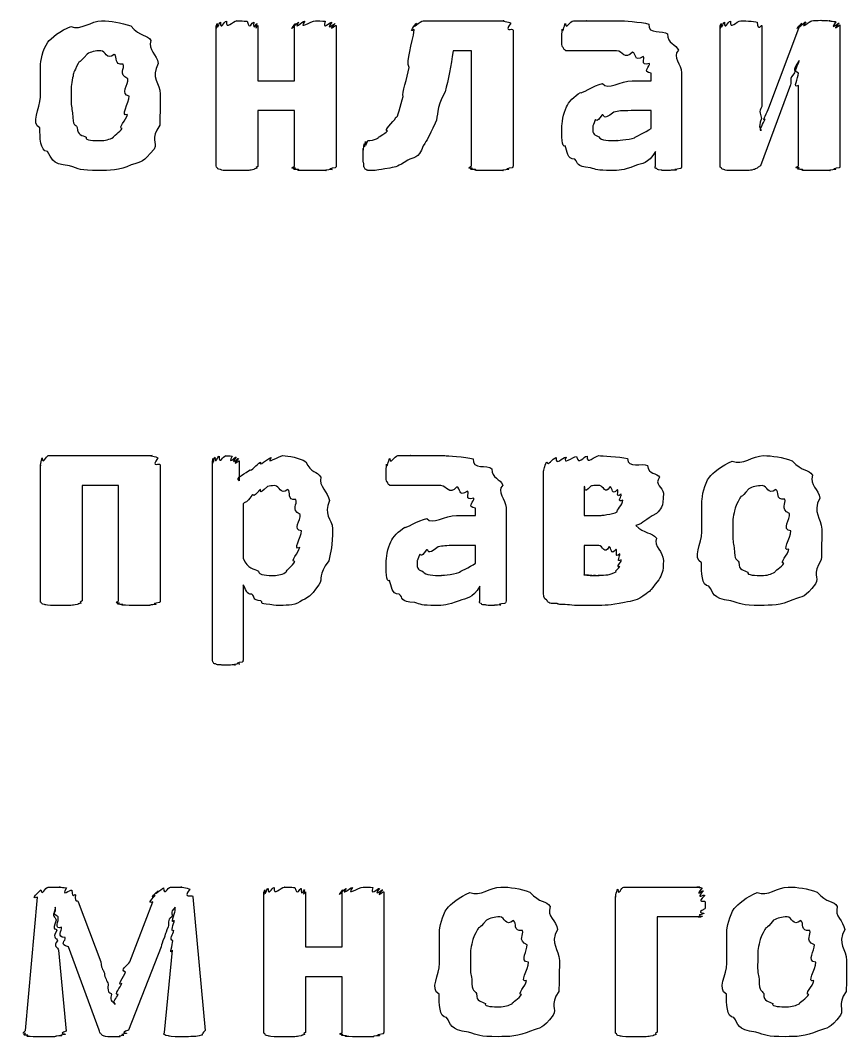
# Model space of a CAD drawing. Header units: millimetres. Extents: x 25 to 190, y 204 to 253.
# Drawn here: x 25.53 to 35.26, y 204.34 to 216.31 of the extents above; entities that cross this region are included whole.
import ezdxf

# ---------------------------------------------------------------- set-up
doc = ezdxf.new("R2010")
doc.units = ezdxf.units.MM
doc.layers.get('0').update_dxf_attribs({"linetype": 'CONTINUOUS'})

msp = doc.modelspace()

# ---------------------------------------------------------------- linework, layer by layer
at = {"color": 0}
for p, q in [((27.8322, 214.594), (27.8322, 216.247)), ((28.3228, 216.247), (28.3228, 215.597)), ((28.7528, 215.597), (28.7528, 216.247)), ((29.2433, 216.247), (29.2433, 214.594)), ((30.2686, 216.303), (31.2222, 216.303)), ((33.7661, 214.594), (33.7661, 216.247)), ((34.2567, 216.247), (34.2567, 215.294)), ((34.3393, 215.277), (34.7031, 216.247)), ((35.1772, 216.253), (35.1772, 214.594)), ((31.3269, 216.192), (31.3269, 214.594)), ((30.8364, 215.95), (30.6214, 215.95)), ((30.8364, 214.594), (30.8364, 215.95)), ((32.9544, 215.597), (32.9544, 215.685)), ((33.3127, 215.69), (33.3127, 214.594)), ((28.3228, 215.597), (28.7528, 215.597)), ((32.7284, 215.597), (32.9544, 215.597)), ((34.5929, 215.547), (34.2401, 214.594)), ((34.6866, 214.594), (34.6866, 215.542)), ((26.8084, 215.415), (26.8084, 215.415)), ((27.1721, 215.437), (27.1721, 215.437)), ((28.7528, 215.244), (28.3228, 215.244)), ((28.3228, 215.244), (28.3228, 214.588)), ((28.7528, 214.588), (28.7528, 215.244)), ((32.9544, 215.244), (32.7174, 215.244)), ((32.9544, 215.035), (32.9544, 215.244)), ((33.004, 214.594), (33.004, 214.764)), ((25.761, 209.471), (25.761, 211.07)), ((25.8548, 211.18), (27.0784, 211.18)), ((27.1721, 211.07), (27.1721, 209.471)), ((27.7895, 208.771), (27.7895, 211.12)), ((28.1037, 211.12), (28.1037, 210.882)), ((31.6866, 209.598), (31.6866, 210.998)), ((26.6816, 210.827), (26.2516, 210.827)), ((26.2516, 210.827), (26.2516, 209.471)), ((26.6816, 209.471), (26.6816, 210.827)), ((32.1662, 210.816), (32.1662, 210.475)), ((28.1478, 210.613), (28.1478, 209.973)), ((32.6182, 210.657), (32.6182, 210.657)), ((30.66, 210.475), (30.886, 210.475)), ((30.886, 210.475), (30.886, 210.563)), ((31.2443, 210.568), (31.2443, 209.471)), ((32.1662, 210.475), (32.3646, 210.475)), ((28.8368, 210.293), (28.8368, 210.293)), ((29.2006, 210.32), (29.2006, 210.32)), ((34.5984, 210.293), (34.5984, 210.293)), ((34.9622, 210.315), (34.9622, 210.315)), ((30.886, 210.122), (30.6489, 210.122)), ((30.886, 209.912), (30.886, 210.122)), ((32.3371, 210.122), (32.1662, 210.122)), ((32.1662, 210.122), (32.1662, 209.78)), ((32.6016, 209.951), (32.6016, 209.951)), ((33.0977, 209.945), (33.0977, 209.945)), ((28.1478, 209.659), (28.1478, 208.771)), ((30.9356, 209.471), (30.9356, 209.642)), ((25.8548, 206.099), (25.9926, 206.099)), ((27.2934, 206.099), (27.4257, 206.099)), ((28.3931, 204.391), (28.3931, 206.044)), ((28.8837, 206.044), (28.8837, 205.394)), ((29.3136, 205.394), (29.3136, 206.044)), ((29.8042, 206.044), (29.8042, 204.391)), ((32.6319, 206.099), (33.5249, 206.099)), ((25.5846, 204.407), (25.728, 205.978)), ((26.2075, 205.923), (26.4721, 205.218)), ((26.8139, 205.218), (27.0839, 205.923)), ((27.558, 205.984), (27.7013, 204.407)), ((32.5327, 204.391), (32.5327, 205.989)), ((33.5911, 205.923), (33.5911, 205.923)), ((25.9374, 205.862), (25.9374, 205.818)), ((27.3485, 205.818), (27.3485, 205.862)), ((33.5414, 205.747), (33.0233, 205.747)), ((33.0233, 205.747), (33.0233, 204.391)), ((25.976, 205.355), (26.0642, 204.402)), ((26.4556, 204.413), (26.0918, 205.394)), ((27.1832, 205.394), (26.7973, 204.413)), ((27.2218, 204.385), (27.3155, 205.355)), ((28.8837, 205.394), (29.3136, 205.394)), ((31.5088, 205.212), (31.5088, 205.212)), ((31.8727, 205.234), (31.8727, 205.234)), ((34.8919, 205.212), (34.8919, 205.212)), ((35.2557, 205.234), (35.2557, 205.234)), ((29.3136, 205.041), (28.8837, 205.041)), ((28.8837, 205.041), (28.8837, 204.385)), ((29.3136, 204.385), (29.3136, 205.041))]:
    msp.add_line(p, q, dxfattribs=at)
for points in [[(25.8492, 216.049), (25.8823, 216.096), (26.0008, 216.192), (26.1193, 216.236)], [(26.1193, 216.236), (26.2378, 216.184), (26.3619, 216.303), (26.4831, 216.303)], [(26.4831, 216.303), (26.5906, 216.303), (26.7105, 216.282), (26.8249, 216.242)], [(26.8249, 216.242), (26.9407, 216.107), (27.0206, 216.148), (27.0619, 216.071)], [(27.8322, 216.247), (27.8322, 216.155), (27.835, 216.261), (27.8433, 216.269)], [(27.8433, 216.269), (27.846, 216.17), (27.8626, 216.282), (27.8819, 216.286)], [(27.8819, 216.286), (27.8832, 216.181), (27.9232, 216.297), (27.9535, 216.297)], [(27.9535, 216.297), (27.9452, 216.184), (28.0265, 216.303), (28.0748, 216.303)], [(28.0748, 216.303), (28.0445, 216.303), (28.1657, 216.3), (28.196, 216.297)], [(28.196, 216.297), (28.225, 216.181), (28.2539, 216.293), (28.2732, 216.286)], [(28.2732, 216.286), (28.2622, 216.17), (28.3035, 216.276), (28.3118, 216.269)], [(28.3118, 216.269), (28.2759, 216.159), (28.3228, 216.258), (28.3228, 216.247)], [(28.7528, 216.247), (28.6811, 216.159), (28.7555, 216.265), (28.7638, 216.269)], [(28.7638, 216.269), (28.6949, 216.17), (28.7831, 216.282), (28.8024, 216.286)], [(28.8024, 216.286), (28.7321, 216.181), (28.8437, 216.297), (28.8741, 216.297)], [(28.8741, 216.297), (28.7941, 216.184), (28.9485, 216.303), (29.0008, 216.303)], [(29.0008, 216.303), (29.0118, 216.303), (29.0862, 216.3), (29.1166, 216.297)], [(29.1166, 216.297), (29.0739, 216.181), (29.1744, 216.293), (29.1937, 216.286)], [(29.1937, 216.286), (29.111, 216.17), (29.224, 216.276), (29.2323, 216.269)], [(29.2323, 216.269), (29.1248, 216.155), (29.2433, 216.254), (29.2433, 216.247)], [(30.1639, 216.198), (30.0839, 216.151), (30.1763, 216.26), (30.1914, 216.275)], [(30.1914, 216.275), (30.117, 216.184), (30.2355, 216.303), (30.2686, 216.303)], [(31.2222, 216.303), (31.1726, 216.303), (31.2801, 216.293), (31.2994, 216.275)], [(31.2994, 216.275), (31.2084, 216.148), (31.3269, 216.228), (31.3269, 216.192)], [(31.9071, 216.203), (31.9126, 216.14), (31.9264, 216.247), (31.9457, 216.269)], [(31.9457, 216.269), (31.9484, 216.184), (31.9953, 216.303), (32.0394, 216.303)], [(32.0394, 216.303), (32.0366, 216.303), (32.1345, 216.303), (32.1937, 216.303)], [(32.1937, 216.303), (32.1551, 216.303), (32.315, 216.303), (32.3812, 216.303)], [(32.3812, 216.303), (32.4087, 216.303), (32.5203, 216.303), (32.5906, 216.303)], [(32.5906, 216.303), (32.6099, 216.303), (32.8345, 216.289), (32.9268, 216.264)], [(32.9268, 216.264), (32.9117, 216.133), (33.0922, 216.199), (33.1473, 216.148)], [(33.7661, 216.247), (33.7661, 216.155), (33.7688, 216.261), (33.7771, 216.269)], [(33.7771, 216.269), (33.7798, 216.17), (33.7964, 216.282), (33.8157, 216.286)], [(33.8157, 216.286), (33.8171, 216.181), (33.857, 216.297), (33.8873, 216.297)], [(33.8873, 216.297), (33.8791, 216.184), (33.9604, 216.303), (34.0086, 216.303)], [(34.0086, 216.303), (34.0224, 216.303), (34.1685, 216.297), (34.2015, 216.286)], [(34.2015, 216.286), (34.2098, 216.166), (34.2567, 216.265), (34.2567, 216.247)], [(34.7031, 216.247), (34.6287, 216.159), (34.7141, 216.267), (34.7252, 216.275)], [(34.7252, 216.275), (34.6549, 216.173), (34.7555, 216.287), (34.7748, 216.291)], [(34.7748, 216.291), (34.6949, 216.184), (34.8203, 216.303), (34.8464, 216.303)], [(34.8464, 216.303), (34.8644, 216.305), (34.9071, 216.308), (34.9512, 216.308)], [(34.9512, 216.308), (34.9526, 216.305), (35.0311, 216.305), (35.0614, 216.303)], [(35.0614, 216.303), (35.0118, 216.303), (35.1124, 216.298), (35.1276, 216.291)], [(35.1276, 216.291), (35.0449, 216.173), (35.1579, 216.282), (35.1662, 216.275)], [(35.1662, 216.275), (35.0587, 216.159), (35.1772, 216.26), (35.1772, 216.253)], [(30.1032, 215.751), (30.0619, 215.831), (30.1446, 216.032), (30.1639, 216.198)], [(31.9016, 216.104), (31.9016, 216.096), (31.903, 216.181), (31.9071, 216.203)], [(31.9016, 216.038), (31.9016, 216.029), (31.9016, 216.082), (31.9016, 216.104)], [(33.1473, 216.148), (33.1432, 216.029), (33.2479, 216.032), (33.2741, 215.955)], [(25.761, 215.768), (25.761, 215.82), (25.79, 215.972), (25.8492, 216.049)], [(27.0619, 216.071), (27.0247, 215.956), (27.135, 215.907), (27.1501, 215.801)], [(31.9181, 215.988), (31.9043, 215.99), (31.9043, 216.019), (31.9016, 216.038)], [(31.9402, 215.961), (31.9195, 215.963), (31.925, 215.977), (31.9181, 215.988)], [(26.3122, 215.911), (26.2048, 215.78), (26.2365, 215.848), (26.2075, 215.801)], [(26.4721, 215.95), (26.4074, 215.95), (26.3563, 215.936), (26.3122, 215.911)], [(26.632, 215.906), (26.5327, 215.831), (26.5341, 215.95), (26.4721, 215.95)], [(26.7367, 215.79), (26.6209, 215.776), (26.6761, 215.879), (26.632, 215.906)], [(30.6214, 215.95), (30.5952, 215.769), (30.5635, 215.608), (30.5277, 215.465)], [(31.9677, 215.95), (31.9346, 215.95), (31.9471, 215.952), (31.9402, 215.961)], [(32.0394, 215.95), (31.9595, 215.95), (31.9815, 215.95), (31.9677, 215.95)], [(32.1607, 215.95), (32.0256, 215.95), (32.0725, 215.95), (32.0394, 215.95)], [(32.326, 215.95), (32.2392, 215.95), (32.2075, 215.95), (32.1607, 215.95)], [(32.5465, 215.95), (32.3674, 215.95), (32.3922, 215.95), (32.326, 215.95)], [(32.7339, 215.933), (32.6402, 215.831), (32.6195, 215.95), (32.5465, 215.95)], [(32.8607, 215.883), (32.7422, 215.809), (32.7849, 215.922), (32.7339, 215.933)], [(32.9324, 215.801), (32.8083, 215.765), (32.8938, 215.862), (32.8607, 215.883)], [(33.2741, 215.955), (33.1942, 215.875), (33.3127, 215.79), (33.3127, 215.69)], [(25.761, 215.404), (25.761, 215.482), (25.761, 215.658), (25.761, 215.768)], [(26.2075, 215.801), (26.1469, 215.685), (26.1552, 215.696), (26.1414, 215.63)], [(26.7918, 215.619), (26.6719, 215.677), (26.7615, 215.742), (26.7367, 215.79)], [(27.1501, 215.801), (27.0536, 215.626), (27.1721, 215.572), (27.1721, 215.437)], [(30.0316, 215.409), (30.0178, 215.453), (30.0812, 215.622), (30.1032, 215.751)], [(32.9544, 215.685), (32.8386, 215.699), (32.9461, 215.768), (32.9324, 215.801)], [(34.6976, 215.834), (34.6039, 215.707), (34.6604, 215.737), (34.6425, 215.69)], [(34.6866, 215.685), (34.6177, 215.707), (34.6935, 215.786), (34.6976, 215.834)], [(26.1414, 215.63), (26.1207, 215.555), (26.1249, 215.499), (26.1249, 215.426)], [(26.8084, 215.415), (26.694, 215.432), (26.8029, 215.555), (26.7918, 215.619)], [(34.6425, 215.69), (34.5708, 215.611), (34.6108, 215.594), (34.5929, 215.547)], [(34.6866, 215.542), (34.6149, 215.489), (34.6866, 215.637), (34.6866, 215.685)], [(32.1221, 215.459), (32.1179, 215.434), (32.2778, 215.542), (32.3812, 215.564)], [(32.3812, 215.564), (32.4418, 215.478), (32.5989, 215.597), (32.7284, 215.597)], [(25.7555, 215.04), (25.6425, 215.097), (25.761, 215.267), (25.761, 215.404)], [(26.1249, 215.426), (26.1207, 215.291), (26.1304, 215.283), (26.1414, 215.217)], [(26.7863, 215.2), (26.694, 215.163), (26.8084, 215.338), (26.8084, 215.415)], [(27.1721, 215.437), (27.1721, 215.24), (27.1694, 215.184), (27.1666, 215.073)], [(29.9489, 215.167), (29.9668, 215.141), (30.0054, 215.313), (30.0316, 215.409)], [(30.5277, 215.465), (30.4078, 215.251), (30.456, 215.202), (30.4119, 215.095)], [(31.9567, 215.288), (31.9787, 215.343), (32.0518, 215.415), (32.1221, 215.459)], [(31.9016, 215.046), (31.9016, 215.085), (31.9195, 215.218), (31.9567, 215.288)], [(34.2567, 215.294), (34.2098, 215.229), (34.2539, 215.197), (34.2511, 215.15)], [(34.2952, 215.145), (34.2511, 215.103), (34.3242, 215.233), (34.3393, 215.277)], [(26.1414, 215.217), (26.1428, 215.046), (26.1703, 215.097), (26.1965, 215.046)], [(26.7257, 215.035), (26.6678, 215.035), (26.7753, 215.137), (26.7863, 215.2)], [(29.8497, 215.007), (29.7904, 215.009), (29.9186, 215.101), (29.9489, 215.167)], [(32.3756, 215.194), (32.2985, 215.079), (32.3108, 215.158), (32.293, 215.134)], [(32.5134, 215.228), (32.3715, 215.108), (32.4115, 215.208), (32.3756, 215.194)], [(32.7174, 215.244), (32.603, 215.244), (32.5713, 215.239), (32.5134, 215.228)], [(34.2511, 215.15), (34.207, 215.015), (34.2484, 215.054), (34.2456, 215.007)], [(34.2456, 215.007), (34.2208, 215.015), (34.2801, 215.101), (34.2952, 215.145)], [(25.8437, 214.764), (25.7569, 214.766), (25.7555, 214.933), (25.7555, 215.04)], [(26.1965, 215.046), (26.1938, 214.946), (26.2571, 214.959), (26.3012, 214.93)], [(26.6209, 214.93), (26.6127, 214.942), (26.6995, 214.991), (26.7257, 215.035)], [(27.1666, 215.073), (27.0509, 214.905), (27.1446, 214.872), (27.1005, 214.792)], [(30.4119, 215.095), (30.3237, 214.924), (30.3237, 214.904), (30.2686, 214.831)], [(31.9402, 214.831), (31.9016, 214.795), (31.9016, 214.964), (31.9016, 215.046)], [(32.293, 215.134), (32.2612, 215.03), (32.2654, 215.085), (32.2654, 215.057)], [(32.2654, 215.057), (32.2612, 214.949), (32.2888, 214.964), (32.3371, 214.936)], [(32.756, 214.924), (32.7684, 214.938), (32.8841, 214.986), (32.9544, 215.035)], [(26.3012, 214.93), (26.2819, 214.891), (26.4004, 214.891), (26.4666, 214.891)], [(26.4666, 214.891), (26.5245, 214.891), (26.5768, 214.904), (26.6209, 214.93)], [(29.6182, 214.891), (29.643, 214.891), (29.7022, 214.9), (29.7394, 214.919)], [(29.7394, 214.919), (29.7202, 214.927), (29.8166, 214.966), (29.8497, 215.007)], [(32.3371, 214.936), (32.3605, 214.891), (32.4597, 214.891), (32.552, 214.891)], [(32.552, 214.891), (32.5258, 214.891), (32.6926, 214.902), (32.756, 214.924)], [(27.1005, 214.792), (26.9627, 214.627), (26.9655, 214.649), (26.8304, 214.605)], [(29.5631, 214.798), (29.5658, 214.737), (29.5699, 214.842), (29.5741, 214.853)], [(29.5631, 214.709), (29.5631, 214.689), (29.5631, 214.776), (29.5631, 214.798)], [(29.5741, 214.853), (29.5768, 214.762), (29.5865, 214.876), (29.5906, 214.88)], [(29.5906, 214.88), (29.5879, 214.773), (29.6072, 214.891), (29.6182, 214.891)], [(30.2686, 214.831), (30.2135, 214.662), (30.1529, 214.704), (30.0867, 214.66)], [(32.0559, 214.671), (31.9567, 214.671), (31.9691, 214.767), (31.9402, 214.831)], [(26.1028, 214.594), (25.8741, 214.616), (25.9016, 214.69), (25.8437, 214.764)], [(29.5686, 214.621), (29.5631, 214.616), (29.5631, 214.672), (29.5631, 214.709)], [(30.0867, 214.66), (29.9668, 214.579), (29.9544, 214.588), (29.8772, 214.566)], [(32.2378, 214.571), (32.0559, 214.583), (32.1069, 214.627), (32.0559, 214.671)], [(33.004, 214.764), (32.9158, 214.612), (32.8497, 214.629), (32.7615, 214.594)], [(26.4501, 214.539), (26.2241, 214.539), (26.2199, 214.556), (26.1028, 214.594)], [(26.8304, 214.605), (26.694, 214.539), (26.5713, 214.539), (26.4501, 214.539)], [(27.8433, 214.571), (27.8322, 214.568), (27.8322, 214.585), (27.8322, 214.594)], [(27.8819, 214.55), (27.846, 214.552), (27.8501, 214.563), (27.8433, 214.571)], [(27.9535, 214.539), (27.8832, 214.541), (27.8997, 214.545), (27.8819, 214.55)], [(28.0748, 214.539), (27.9452, 214.539), (27.9866, 214.539), (27.9535, 214.539)], [(28.196, 214.539), (28.163, 214.539), (28.1258, 214.539), (28.0748, 214.539)], [(28.2732, 214.55), (28.225, 214.541), (28.2291, 214.541), (28.196, 214.539)], [(28.3118, 214.566), (28.2622, 214.552), (28.2911, 214.556), (28.2732, 214.55)], [(28.3228, 214.588), (28.2759, 214.563), (28.3187, 214.573), (28.3118, 214.566)], [(28.7638, 214.566), (28.6811, 214.563), (28.7528, 214.58), (28.7528, 214.588)], [(28.8024, 214.55), (28.6949, 214.552), (28.7707, 214.562), (28.7638, 214.566)], [(28.8741, 214.539), (28.7321, 214.541), (28.8203, 214.545), (28.8024, 214.55)], [(29.0008, 214.539), (28.9126, 214.539), (28.9071, 214.539), (28.8741, 214.539)], [(29.1166, 214.539), (29.0118, 214.539), (29.0477, 214.539), (29.0008, 214.539)], [(29.1937, 214.55), (29.0739, 214.541), (29.1496, 214.541), (29.1166, 214.539)], [(29.2323, 214.571), (29.111, 214.552), (29.2117, 214.556), (29.1937, 214.55)], [(29.2433, 214.594), (29.2433, 214.568), (29.2392, 214.579), (29.2323, 214.571)], [(29.5796, 214.571), (29.5699, 214.571), (29.5713, 214.599), (29.5686, 214.621)], [(29.6072, 214.544), (29.581, 214.55), (29.5865, 214.561), (29.5796, 214.571)], [(29.6402, 214.539), (29.603, 214.539), (29.6182, 214.54), (29.6072, 214.544)], [(29.8772, 214.566), (29.6981, 214.539), (29.7243, 214.539), (29.6402, 214.539)], [(30.8474, 214.566), (30.7647, 214.563), (30.8364, 214.583), (30.8364, 214.594)], [(30.886, 214.55), (30.7785, 214.552), (30.8543, 214.562), (30.8474, 214.566)], [(30.9631, 214.539), (30.8157, 214.541), (30.9039, 214.545), (30.886, 214.55)], [(31.0844, 214.539), (30.999, 214.539), (30.9962, 214.539), (30.9631, 214.539)], [(31.2002, 214.539), (31.0954, 214.539), (31.1313, 214.539), (31.0844, 214.539)], [(31.2773, 214.55), (31.1574, 214.541), (31.2333, 214.541), (31.2002, 214.539)], [(31.3159, 214.571), (31.1947, 214.552), (31.2952, 214.556), (31.2773, 214.55)], [(31.3269, 214.594), (31.3269, 214.568), (31.3228, 214.579), (31.3159, 214.571)], [(32.4804, 214.539), (32.3164, 214.539), (32.3108, 214.55), (32.2378, 214.571)], [(32.7615, 214.594), (32.6209, 214.539), (32.5796, 214.539), (32.4804, 214.539)], [(33.0206, 214.561), (32.9889, 214.561), (33.004, 214.579), (33.004, 214.594)], [(33.0702, 214.544), (33.0109, 214.545), (33.0316, 214.552), (33.0206, 214.561)], [(33.1584, 214.539), (33.055, 214.539), (33.0922, 214.54), (33.0702, 214.544)], [(33.2466, 214.544), (33.1322, 214.539), (33.1983, 214.539), (33.1584, 214.539)], [(33.2962, 214.561), (33.1722, 214.545), (33.2686, 214.547), (33.2466, 214.544)], [(33.3127, 214.594), (33.3127, 214.561), (33.3072, 214.568), (33.2962, 214.561)], [(33.7771, 214.571), (33.7661, 214.568), (33.7661, 214.585), (33.7661, 214.594)], [(33.8102, 214.55), (33.7798, 214.552), (33.784, 214.563), (33.7771, 214.571)], [(33.8818, 214.539), (33.8129, 214.541), (33.8281, 214.545), (33.8102, 214.55)], [(33.9921, 214.539), (33.8722, 214.539), (33.9108, 214.539), (33.8818, 214.539)], [(34.0913, 214.539), (33.9562, 214.539), (34.0321, 214.539), (33.9921, 214.539)], [(34.1574, 214.55), (34.1257, 214.541), (34.1161, 214.541), (34.0913, 214.539)], [(34.2015, 214.566), (34.1629, 214.55), (34.1753, 214.552), (34.1574, 214.55)], [(34.2401, 214.594), (34.185, 214.563), (34.2126, 214.573), (34.2015, 214.566)], [(34.6976, 214.571), (34.6149, 214.568), (34.6866, 214.585), (34.6866, 214.594)], [(34.7362, 214.55), (34.6287, 214.552), (34.7045, 214.563), (34.6976, 214.571)], [(34.8134, 214.539), (34.67, 214.541), (34.7582, 214.545), (34.7362, 214.55)], [(34.9346, 214.539), (34.8492, 214.539), (34.8464, 214.539), (34.8134, 214.539)], [(35.0504, 214.539), (34.9457, 214.539), (34.9815, 214.539), (34.9346, 214.539)], [(35.1276, 214.55), (35.0077, 214.541), (35.0835, 214.541), (35.0504, 214.539)], [(35.1662, 214.571), (35.0449, 214.552), (35.1455, 214.556), (35.1276, 214.55)], [(35.1772, 214.594), (35.1772, 214.568), (35.173, 214.579), (35.1662, 214.571)], [(25.761, 211.07), (25.761, 211.026), (25.7679, 211.133), (25.7831, 211.153)], [(25.7831, 211.153), (25.7941, 211.062), (25.8244, 211.18), (25.8548, 211.18)], [(27.0784, 211.18), (27.0206, 211.18), (27.1294, 211.171), (27.1446, 211.153)], [(27.1446, 211.153), (27.0536, 211.026), (27.1721, 211.106), (27.1721, 211.07)], [(27.7895, 211.12), (27.7895, 211.037), (27.7909, 211.143), (27.795, 211.147)], [(27.795, 211.147), (27.7964, 211.048), (27.806, 211.16), (27.8171, 211.164)], [(27.8171, 211.164), (27.8226, 211.059), (27.8474, 211.175), (27.8667, 211.175)], [(27.8667, 211.175), (27.8626, 211.062), (27.9135, 211.18), (27.9438, 211.18)], [(27.9438, 211.18), (27.9246, 211.18), (28.0017, 211.177), (28.021, 211.175)], [(28.021, 211.175), (27.9618, 211.059), (28.0541, 211.171), (28.0651, 211.164)], [(28.0651, 211.164), (27.9879, 211.048), (28.0886, 211.154), (28.0927, 211.147)], [(28.0927, 211.147), (27.999, 211.033), (28.1037, 211.13), (28.1037, 211.12)], [(28.2305, 211.015), (28.2415, 210.989), (28.3104, 211.081), (28.3518, 211.103)], [(28.3518, 211.103), (28.3256, 211.037), (28.4372, 211.147), (28.4786, 211.158)], [(28.4786, 211.158), (28.4097, 211.062), (28.5681, 211.18), (28.6163, 211.18)], [(28.6163, 211.18), (28.6825, 211.18), (28.812, 211.156), (28.8864, 211.109)], [(28.8864, 211.109), (28.9471, 210.971), (29.0187, 211.004), (29.0628, 210.927)], [(29.8331, 210.982), (29.8331, 210.973), (29.8345, 211.059), (29.8387, 211.081)], [(29.8387, 211.081), (29.8442, 211.018), (29.8579, 211.125), (29.8772, 211.147)], [(29.8772, 211.147), (29.88, 211.062), (29.9268, 211.18), (29.9709, 211.18)], [(29.9709, 211.18), (29.9682, 211.18), (30.0661, 211.18), (30.1253, 211.18)], [(30.1253, 211.18), (30.0867, 211.18), (30.2466, 211.18), (30.3127, 211.18)], [(30.3127, 211.18), (30.3403, 211.18), (30.4519, 211.18), (30.5222, 211.18)], [(30.5222, 211.18), (30.5415, 211.18), (30.7661, 211.166), (30.8584, 211.142)], [(30.8584, 211.142), (30.8433, 211.011), (31.0238, 211.077), (31.0789, 211.026)], [(31.6866, 210.998), (31.6866, 210.989), (31.699, 211.082), (31.7252, 211.109)], [(31.7252, 211.109), (31.7376, 211.044), (31.7872, 211.154), (31.8354, 211.158)], [(31.8354, 211.158), (31.8217, 211.051), (31.9098, 211.164), (31.9512, 211.164)], [(31.9512, 211.164), (31.903, 211.055), (32.0311, 211.169), (32.0725, 211.169)], [(32.0725, 211.169), (32.1014, 211.059), (32.1551, 211.175), (32.1992, 211.175)], [(32.1992, 211.175), (32.1896, 211.062), (32.2888, 211.18), (32.3371, 211.18)], [(32.3371, 211.18), (32.366, 211.18), (32.5768, 211.169), (32.6733, 211.147)], [(32.6733, 211.147), (32.6747, 211.022), (32.8469, 211.1), (32.9103, 211.064)], [(33.6393, 210.927), (33.6724, 210.973), (33.7909, 211.07), (33.9094, 211.114)], [(33.9094, 211.114), (34.0279, 211.062), (34.1519, 211.18), (34.2732, 211.18)], [(34.2732, 211.18), (34.3807, 211.18), (34.5006, 211.16), (34.6149, 211.12)], [(34.6149, 211.12), (34.7307, 210.984), (34.8106, 211.026), (34.852, 210.949)], [(28.1037, 210.882), (28.0431, 210.916), (28.1892, 210.978), (28.2305, 211.015)], [(29.8331, 210.916), (29.8331, 210.907), (29.8331, 210.96), (29.8331, 210.982)], [(31.0789, 211.026), (31.0747, 210.907), (31.1795, 210.91), (31.2057, 210.833)], [(32.9103, 211.064), (32.9213, 210.949), (33.0233, 210.982), (33.0536, 210.927)], [(34.852, 210.949), (34.8148, 210.834), (34.925, 210.785), (34.9402, 210.679)], [(28.5226, 210.827), (28.4841, 210.827), (28.4634, 210.823), (28.4345, 210.816)], [(28.677, 210.783), (28.575, 210.709), (28.5846, 210.827), (28.5226, 210.827)], [(29.0628, 210.927), (29.038, 210.816), (29.1455, 210.757), (29.1676, 210.651)], [(29.8497, 210.866), (29.8359, 210.867), (29.8359, 210.896), (29.8331, 210.916)], [(29.8717, 210.838), (29.8511, 210.841), (29.8566, 210.855), (29.8497, 210.866)], [(29.8993, 210.827), (29.8662, 210.827), (29.8786, 210.83), (29.8717, 210.838)], [(29.9709, 210.827), (29.891, 210.827), (29.9131, 210.827), (29.8993, 210.827)], [(30.0922, 210.827), (29.9572, 210.827), (30.004, 210.827), (29.9709, 210.827)], [(30.2576, 210.827), (30.1708, 210.827), (30.1391, 210.827), (30.0922, 210.827)], [(30.4781, 210.827), (30.2989, 210.827), (30.3237, 210.827), (30.2576, 210.827)], [(30.6655, 210.811), (30.5718, 210.709), (30.5511, 210.827), (30.4781, 210.827)], [(31.2057, 210.833), (31.1258, 210.753), (31.2443, 210.668), (31.2443, 210.568)], [(32.3481, 210.827), (32.2075, 210.827), (32.2764, 210.825), (32.2433, 210.822)], [(32.4693, 210.816), (32.4101, 210.709), (32.3949, 210.827), (32.3481, 210.827)], [(33.0536, 210.927), (32.9792, 210.838), (33.0977, 210.808), (33.0977, 210.739)], [(33.5511, 210.645), (33.5511, 210.698), (33.58, 210.85), (33.6393, 210.927)], [(34.2622, 210.827), (34.1974, 210.827), (34.1464, 210.814), (34.1023, 210.789)], [(34.422, 210.783), (34.3228, 210.709), (34.3242, 210.827), (34.2622, 210.827)], [(28.2525, 210.712), (28.1823, 210.607), (28.1836, 210.652), (28.1478, 210.613)], [(28.3463, 210.778), (28.2484, 210.662), (28.2856, 210.741), (28.2525, 210.712)], [(28.4345, 210.816), (28.3077, 210.695), (28.3752, 210.796), (28.3463, 210.778)], [(28.7707, 210.662), (28.6563, 210.651), (28.7169, 210.753), (28.677, 210.783)], [(30.7923, 210.761), (30.6737, 210.687), (30.7165, 210.8), (30.6655, 210.811)], [(30.8639, 210.679), (30.7399, 210.643), (30.8253, 210.739), (30.7923, 210.761)], [(32.2433, 210.822), (32.1455, 210.706), (32.1882, 210.819), (32.1662, 210.816)], [(32.5575, 210.783), (32.4804, 210.695), (32.5052, 210.808), (32.4693, 210.816)], [(32.6016, 210.728), (32.5245, 210.665), (32.5796, 210.768), (32.5575, 210.783)], [(32.6182, 210.657), (32.5424, 210.621), (32.6126, 210.706), (32.6016, 210.728)], [(33.0977, 210.739), (33.0977, 210.555), (33.0702, 210.563), (33.015, 210.497)], [(34.1023, 210.789), (33.9948, 210.658), (34.0265, 210.725), (33.9976, 210.679)], [(34.5267, 210.668), (34.411, 210.654), (34.4661, 210.757), (34.422, 210.783)], [(28.8203, 210.486), (28.7045, 210.548), (28.7955, 210.61), (28.7707, 210.662)], [(29.1676, 210.651), (29.0821, 210.488), (29.2006, 210.438), (29.2006, 210.32)], [(30.886, 210.563), (30.7702, 210.577), (30.8777, 210.645), (30.8639, 210.679)], [(32.552, 210.519), (32.5424, 210.537), (32.6182, 210.597), (32.6182, 210.657)], [(33.5511, 210.282), (33.5511, 210.36), (33.5511, 210.535), (33.5511, 210.645)], [(33.9976, 210.679), (33.9369, 210.563), (33.9452, 210.574), (33.9314, 210.508)], [(34.5819, 210.497), (34.462, 210.555), (34.5515, 210.619), (34.5267, 210.668)], [(34.9402, 210.679), (34.8437, 210.504), (34.9622, 210.45), (34.9622, 210.315)], [(28.8368, 210.293), (28.7225, 210.301), (28.8313, 210.422), (28.8203, 210.486)], [(30.3127, 210.441), (30.3734, 210.356), (30.5304, 210.475), (30.66, 210.475)], [(32.3646, 210.475), (32.3371, 210.475), (32.5079, 210.488), (32.552, 210.519)], [(33.015, 210.497), (32.869, 210.426), (32.8786, 210.388), (32.7725, 210.359)], [(33.9314, 210.508), (33.9108, 210.433), (33.9149, 210.377), (33.9149, 210.304)], [(34.5984, 210.293), (34.484, 210.309), (34.5929, 210.433), (34.5819, 210.497)], [(30.0536, 210.337), (30.0495, 210.312), (30.2093, 210.42), (30.3127, 210.441)], [(32.7725, 210.359), (32.869, 210.254), (32.9599, 210.283), (33.015, 210.21)], [(28.8148, 210.1), (28.7225, 210.052), (28.8368, 210.227), (28.8368, 210.293)], [(29.2006, 210.32), (29.2006, 210.114), (29.1855, 210.053), (29.1565, 209.94)], [(29.8883, 210.166), (29.9103, 210.221), (29.9834, 210.293), (30.0536, 210.337)], [(33.5456, 209.918), (33.4326, 209.974), (33.5511, 210.145), (33.5511, 210.282)], [(33.9149, 210.304), (33.9108, 210.169), (33.9204, 210.16), (33.9314, 210.094)], [(34.5764, 210.078), (34.484, 210.041), (34.5984, 210.216), (34.5984, 210.293)], [(34.9622, 210.315), (34.9622, 210.118), (34.9595, 210.061), (34.9567, 209.951)], [(29.8331, 209.924), (29.8331, 209.963), (29.8511, 210.096), (29.8883, 210.166)], [(30.6489, 210.122), (30.5346, 210.122), (30.5029, 210.116), (30.445, 210.105)], [(32.4583, 210.111), (32.4032, 210.003), (32.3839, 210.122), (32.3371, 210.122)], [(32.541, 210.078), (32.4693, 209.99), (32.4914, 210.102), (32.4583, 210.111)], [(33.015, 210.21), (32.9792, 210.111), (33.0977, 210.052), (33.0977, 209.945)], [(28.7596, 209.935), (28.6963, 209.93), (28.8037, 210.041), (28.8148, 210.1)], [(30.2245, 210.012), (30.1928, 209.908), (30.197, 209.963), (30.197, 209.935)], [(30.3072, 210.072), (30.23, 209.956), (30.2424, 210.036), (30.2245, 210.012)], [(30.445, 210.105), (30.303, 209.985), (30.343, 210.086), (30.3072, 210.072)], [(32.5851, 210.023), (32.5134, 209.959), (32.563, 210.063), (32.541, 210.078)], [(32.6016, 209.951), (32.5313, 209.919), (32.5961, 210.003), (32.5851, 210.023)], [(33.9314, 210.094), (33.9328, 209.924), (33.9604, 209.974), (33.9865, 209.924)], [(34.5157, 209.912), (34.4579, 209.912), (34.5653, 210.014), (34.5764, 210.078)], [(28.1478, 209.973), (28.2084, 209.838), (28.2704, 209.854), (28.3297, 209.819)], [(28.6604, 209.813), (28.6453, 209.827), (28.7335, 209.882), (28.7596, 209.935)], [(29.1565, 209.94), (29.027, 209.772), (29.0917, 209.736), (29.0408, 209.659)], [(29.8717, 209.708), (29.8331, 209.673), (29.8331, 209.842), (29.8331, 209.924)], [(30.197, 209.935), (30.1928, 209.827), (30.2204, 209.842), (30.2686, 209.813)], [(30.6875, 209.802), (30.6999, 209.816), (30.8157, 209.864), (30.886, 209.912)], [(32.541, 209.813), (32.5134, 209.816), (32.5768, 209.852), (32.5851, 209.874)], [(32.5851, 209.874), (32.5313, 209.86), (32.6016, 209.921), (32.6016, 209.951)], [(33.0977, 209.945), (33.0977, 209.802), (33.0784, 209.786), (33.0426, 209.719)], [(33.6338, 209.642), (33.547, 209.644), (33.5456, 209.81), (33.5456, 209.918)], [(33.9865, 209.924), (33.9838, 209.824), (34.0472, 209.837), (34.0913, 209.808)], [(34.411, 209.808), (34.4027, 209.82), (34.4895, 209.868), (34.5157, 209.912)], [(34.9567, 209.951), (34.8409, 209.783), (34.9346, 209.75), (34.8905, 209.67)], [(28.3297, 209.819), (28.3256, 209.769), (28.4482, 209.769), (28.5116, 209.769)], [(28.5116, 209.769), (28.564, 209.769), (28.6191, 209.783), (28.6604, 209.813)], [(30.2686, 209.813), (30.292, 209.769), (30.3912, 209.769), (30.4836, 209.769)], [(30.4836, 209.769), (30.4574, 209.769), (30.6241, 209.78), (30.6875, 209.802)], [(32.1662, 209.78), (32.1386, 209.776), (32.1951, 209.778), (32.2103, 209.775)], [(32.2103, 209.775), (32.1675, 209.772), (32.2392, 209.772), (32.2544, 209.769)], [(32.2544, 209.769), (32.1965, 209.769), (32.2833, 209.769), (32.2985, 209.769)], [(32.2985, 209.769), (32.2268, 209.769), (32.3274, 209.769), (32.3426, 209.769)], [(32.3426, 209.769), (32.2847, 209.769), (32.4253, 209.772), (32.4583, 209.78)], [(32.4583, 209.78), (32.4693, 209.783), (32.519, 209.798), (32.541, 209.813)], [(34.0913, 209.808), (34.072, 209.769), (34.1905, 209.769), (34.2567, 209.769)], [(34.2567, 209.769), (34.3145, 209.769), (34.3669, 209.781), (34.411, 209.808)], [(28.2525, 209.549), (28.1823, 209.538), (28.1836, 209.617), (28.1478, 209.659)], [(29.0408, 209.659), (28.925, 209.5), (28.925, 209.521), (28.8478, 209.477)], [(29.9875, 209.549), (29.8883, 209.549), (29.9007, 209.645), (29.8717, 209.708)], [(30.9356, 209.642), (30.8474, 209.489), (30.7812, 209.507), (30.693, 209.471)], [(33.0426, 209.719), (32.9103, 209.551), (32.9599, 209.598), (32.8938, 209.554)], [(33.8928, 209.471), (33.6641, 209.494), (33.6917, 209.568), (33.6338, 209.642)], [(34.8905, 209.67), (34.7527, 209.504), (34.7555, 209.527), (34.6204, 209.483)], [(28.3573, 209.471), (28.2525, 209.474), (28.2884, 209.518), (28.2525, 209.549)], [(30.1694, 209.449), (29.9875, 209.46), (30.0385, 209.504), (29.9875, 209.549)], [(31.7197, 209.483), (31.6866, 209.485), (31.6866, 209.546), (31.6866, 209.598)], [(32.8938, 209.554), (32.778, 209.463), (32.7422, 209.474), (32.6402, 209.449)], [(25.7721, 209.449), (25.761, 209.445), (25.761, 209.463), (25.761, 209.471)], [(25.8107, 209.427), (25.7748, 209.43), (25.779, 209.441), (25.7721, 209.449)], [(25.8823, 209.416), (25.812, 209.419), (25.8286, 209.423), (25.8107, 209.427)], [(26.0036, 209.416), (25.8741, 209.416), (25.9154, 209.416), (25.8823, 209.416)], [(26.1193, 209.416), (26.0876, 209.416), (26.0505, 209.416), (26.0036, 209.416)], [(26.1965, 209.427), (26.1497, 209.419), (26.1524, 209.419), (26.1193, 209.416)], [(26.2406, 209.444), (26.191, 209.43), (26.2185, 209.434), (26.1965, 209.427)], [(26.2516, 209.471), (26.2048, 209.441), (26.2475, 209.451), (26.2406, 209.444)], [(26.6926, 209.444), (26.6099, 209.441), (26.6816, 209.46), (26.6816, 209.471)], [(26.7312, 209.427), (26.6237, 209.43), (26.6995, 209.44), (26.6926, 209.444)], [(26.8084, 209.416), (26.6609, 209.419), (26.7491, 209.423), (26.7312, 209.427)], [(26.9296, 209.416), (26.8442, 209.416), (26.8414, 209.416), (26.8084, 209.416)], [(27.0454, 209.416), (26.9407, 209.416), (26.9765, 209.416), (26.9296, 209.416)], [(27.1225, 209.427), (27.0027, 209.419), (27.0784, 209.419), (27.0454, 209.416)], [(27.1611, 209.449), (27.0399, 209.43), (27.1405, 209.434), (27.1225, 209.427)], [(27.1721, 209.471), (27.1721, 209.445), (27.168, 209.456), (27.1611, 209.449)], [(28.462, 209.427), (28.3215, 209.434), (28.3931, 209.452), (28.3573, 209.471)], [(28.5833, 209.416), (28.5089, 209.416), (28.4978, 209.419), (28.462, 209.427)], [(28.8478, 209.477), (28.7707, 209.416), (28.6825, 209.416), (28.5833, 209.416)], [(30.4119, 209.416), (30.2479, 209.416), (30.2424, 209.427), (30.1694, 209.449)], [(30.693, 209.471), (30.5525, 209.416), (30.5111, 209.416), (30.4119, 209.416)], [(30.9521, 209.439), (30.9204, 209.439), (30.9356, 209.456), (30.9356, 209.471)], [(31.0017, 209.422), (30.9425, 209.423), (30.9631, 209.43), (30.9521, 209.439)], [(31.0899, 209.416), (30.9866, 209.416), (31.0238, 209.418), (31.0017, 209.422)], [(31.1781, 209.422), (31.0637, 209.416), (31.1299, 209.416), (31.0899, 209.416)], [(31.2277, 209.439), (31.1037, 209.423), (31.2002, 209.425), (31.1781, 209.422)], [(31.2443, 209.471), (31.2443, 209.439), (31.2388, 209.445), (31.2277, 209.439)], [(31.8354, 209.439), (31.7335, 209.434), (31.7445, 209.456), (31.7197, 209.483)], [(31.9402, 209.427), (31.8217, 209.427), (31.8713, 209.434), (31.8354, 209.439)], [(32.0504, 209.416), (32.0091, 209.419), (31.976, 209.423), (31.9402, 209.427)], [(32.1662, 209.416), (32.0862, 209.416), (32.0904, 209.416), (32.0504, 209.416)], [(32.2874, 209.416), (32.1634, 209.416), (32.2061, 209.416), (32.1662, 209.416)], [(32.6402, 209.449), (32.4583, 209.416), (32.4225, 209.416), (32.2874, 209.416)], [(34.2401, 209.416), (34.0141, 209.416), (34.01, 209.434), (33.8928, 209.471)], [(34.6204, 209.483), (34.484, 209.416), (34.3614, 209.416), (34.2401, 209.416)], [(27.795, 208.744), (27.7895, 208.741), (27.7895, 208.76), (27.7895, 208.771)], [(27.8226, 208.727), (27.8005, 208.726), (27.8019, 208.737), (27.795, 208.744)], [(27.8777, 208.716), (27.8253, 208.715), (27.8364, 208.72), (27.8226, 208.727)], [(27.9659, 208.711), (27.8736, 208.711), (27.9025, 208.714), (27.8777, 208.716)], [(28.0541, 208.716), (27.9438, 208.711), (28.0017, 208.711), (27.9659, 208.711)], [(28.1092, 208.727), (27.9907, 208.715), (28.0789, 208.716), (28.0541, 208.716)], [(28.1368, 208.749), (28.0169, 208.726), (28.123, 208.732), (28.1092, 208.727)], [(28.1478, 208.771), (28.1451, 208.744), (28.1437, 208.758), (28.1368, 208.749)], [(25.728, 205.978), (25.6287, 205.941), (25.7473, 206.047), (25.7666, 206.066)], [(25.7666, 206.066), (25.7831, 205.981), (25.8134, 206.099), (25.8548, 206.099)], [(25.9926, 206.099), (25.9443, 206.099), (26.0477, 206.095), (26.0697, 206.089)], [(26.0697, 206.089), (25.9926, 205.97), (26.1152, 206.074), (26.1304, 206.061)], [(26.1304, 206.061), (26.1428, 205.945), (26.1634, 206.03), (26.1745, 206.006)], [(27.1115, 206), (27.0247, 205.941), (27.135, 206.044), (27.1501, 206.055)], [(27.1501, 206.055), (27.0578, 205.967), (27.1887, 206.08), (27.2107, 206.089)], [(27.2107, 206.089), (27.219, 205.981), (27.2603, 206.099), (27.2934, 206.099)], [(27.4257, 206.099), (27.3844, 206.099), (27.5001, 206.09), (27.5194, 206.072)], [(27.5194, 206.072), (27.4257, 205.945), (27.5539, 206.024), (27.558, 205.984)], [(28.3931, 206.044), (28.3931, 205.952), (28.3959, 206.058), (28.4041, 206.066)], [(28.4041, 206.066), (28.4069, 205.967), (28.4234, 206.079), (28.4427, 206.083)], [(28.4427, 206.083), (28.4441, 205.978), (28.4841, 206.094), (28.5144, 206.094)], [(28.5144, 206.094), (28.5061, 205.981), (28.5874, 206.099), (28.6356, 206.099)], [(28.6356, 206.099), (28.6053, 206.099), (28.7266, 206.097), (28.7569, 206.094)], [(28.7569, 206.094), (28.7859, 205.978), (28.8148, 206.09), (28.8341, 206.083)], [(28.8341, 206.083), (28.823, 205.967), (28.8644, 206.073), (28.8727, 206.066)], [(28.8727, 206.066), (28.8368, 205.956), (28.8837, 206.055), (28.8837, 206.044)], [(29.3136, 206.044), (29.242, 205.956), (29.3164, 206.062), (29.3247, 206.066)], [(29.3247, 206.066), (29.2558, 205.967), (29.344, 206.079), (29.3632, 206.083)], [(29.3632, 206.083), (29.293, 205.978), (29.4046, 206.094), (29.4349, 206.094)], [(29.4349, 206.094), (29.355, 205.981), (29.5093, 206.099), (29.5617, 206.099)], [(29.5617, 206.099), (29.5727, 206.099), (29.6471, 206.097), (29.6774, 206.094)], [(29.6774, 206.094), (29.6347, 205.978), (29.7353, 206.09), (29.7546, 206.083)], [(29.7546, 206.083), (29.6719, 205.967), (29.7849, 206.073), (29.7932, 206.066)], [(29.7932, 206.066), (29.6857, 205.952), (29.8042, 206.051), (29.8042, 206.044)], [(30.8198, 206.033), (30.9383, 205.981), (31.0624, 206.099), (31.1836, 206.099)], [(31.1836, 206.099), (31.2911, 206.099), (31.411, 206.079), (31.5254, 206.039)], [(31.5254, 206.039), (31.6411, 205.904), (31.7211, 205.945), (31.7624, 205.868)], [(32.5327, 205.989), (32.5327, 205.945), (32.541, 206.053), (32.5603, 206.072)], [(32.5603, 206.072), (32.5685, 205.981), (32.6016, 206.099), (32.6319, 206.099)], [(33.5249, 206.099), (33.4395, 206.099), (33.5442, 206.095), (33.5525, 206.089)], [(33.5525, 206.089), (33.4546, 205.967), (33.5649, 206.069), (33.569, 206.055)], [(33.569, 206.055), (33.4657, 205.937), (33.5814, 206.022), (33.5855, 206)], [(34.2029, 206.033), (34.3214, 205.981), (34.4454, 206.099), (34.5667, 206.099)], [(34.5667, 206.099), (34.6742, 206.099), (34.7941, 206.079), (34.9085, 206.039)], [(34.9085, 206.039), (35.0242, 205.904), (35.1041, 205.945), (35.1455, 205.868)], [(26.1745, 206.006), (26.1648, 205.897), (26.1965, 205.956), (26.2075, 205.923)], [(27.0839, 205.923), (27.0027, 205.893), (27.1005, 205.978), (27.1115, 206)], [(30.5497, 205.846), (30.5828, 205.893), (30.7013, 205.989), (30.8198, 206.033)], [(33.5855, 206), (33.4725, 205.893), (33.5911, 205.952), (33.5911, 205.923)], [(33.5911, 205.923), (33.5911, 205.831), (33.5883, 205.862), (33.5855, 205.84)], [(33.9328, 205.846), (33.9659, 205.893), (34.0844, 205.989), (34.2029, 206.033)], [(25.9374, 205.818), (25.8823, 205.76), (25.9443, 205.748), (25.9485, 205.708)], [(25.9705, 205.747), (25.8892, 205.787), (25.9485, 205.825), (25.9374, 205.862)], [(27.3485, 205.862), (27.2783, 205.787), (27.3237, 205.787), (27.31, 205.747)], [(27.3375, 205.708), (27.2852, 205.643), (27.3444, 205.785), (27.3485, 205.818)], [(30.4616, 205.565), (30.4616, 205.617), (30.4905, 205.769), (30.5497, 205.846)], [(31.7624, 205.868), (31.7252, 205.753), (31.8354, 205.704), (31.8506, 205.598)], [(33.5855, 205.84), (33.4698, 205.787), (33.5814, 205.799), (33.5745, 205.785)], [(33.8446, 205.565), (33.8446, 205.617), (33.8735, 205.769), (33.9328, 205.846)], [(35.1455, 205.868), (35.1083, 205.753), (35.2185, 205.704), (35.2337, 205.598)], [(25.9485, 205.708), (25.8892, 205.562), (25.954, 205.627), (25.954, 205.587)], [(26.0091, 205.625), (25.9154, 205.588), (25.9843, 205.705), (25.9705, 205.747)], [(27.31, 205.747), (27.2493, 205.709), (27.2796, 205.671), (27.2659, 205.631)], [(27.332, 205.587), (27.2824, 205.562), (27.3375, 205.667), (27.3375, 205.708)], [(31.0128, 205.708), (30.9053, 205.577), (30.937, 205.645), (30.908, 205.598)], [(31.1726, 205.747), (31.1078, 205.747), (31.0569, 205.733), (31.0128, 205.708)], [(31.3325, 205.703), (31.2333, 205.628), (31.2346, 205.747), (31.1726, 205.747)], [(31.4372, 205.587), (31.3214, 205.573), (31.3765, 205.677), (31.3325, 205.703)], [(33.558, 205.752), (33.4477, 205.747), (33.5484, 205.747), (33.5414, 205.747)], [(33.5745, 205.785), (33.4588, 205.758), (33.5649, 205.759), (33.558, 205.752)], [(34.3958, 205.708), (34.2883, 205.577), (34.3201, 205.645), (34.2911, 205.598)], [(34.5557, 205.747), (34.4909, 205.747), (34.4399, 205.733), (34.3958, 205.708)], [(34.7156, 205.703), (34.6163, 205.628), (34.6177, 205.747), (34.5557, 205.747)], [(34.8203, 205.587), (34.7045, 205.573), (34.7597, 205.677), (34.7156, 205.703)], [(25.954, 205.587), (25.8933, 205.482), (25.9608, 205.505), (25.965, 205.466)], [(26.0532, 205.504), (25.9402, 205.507), (26.0229, 205.584), (26.0091, 205.625)], [(27.2659, 205.631), (27.219, 205.511), (27.2355, 205.549), (27.2218, 205.51)], [(27.321, 205.466), (27.2741, 205.482), (27.3279, 205.545), (27.332, 205.587)], [(30.4616, 205.201), (30.4616, 205.28), (30.4616, 205.455), (30.4616, 205.565)], [(30.908, 205.598), (30.8474, 205.482), (30.8556, 205.493), (30.8419, 205.427)], [(31.4923, 205.416), (31.3724, 205.474), (31.462, 205.539), (31.4372, 205.587)], [(31.8506, 205.598), (31.7541, 205.423), (31.8727, 205.369), (31.8727, 205.234)], [(33.8446, 205.201), (33.8446, 205.28), (33.8446, 205.455), (33.8446, 205.565)], [(34.2911, 205.598), (34.2305, 205.482), (34.2387, 205.493), (34.2249, 205.427)], [(34.8754, 205.416), (34.7555, 205.474), (34.8451, 205.539), (34.8203, 205.587)], [(35.2337, 205.598), (35.1372, 205.423), (35.2557, 205.369), (35.2557, 205.234)], [(25.965, 205.466), (25.9002, 205.401), (25.9719, 205.388), (25.976, 205.355)], [(26.0918, 205.394), (25.9705, 205.427), (26.067, 205.463), (26.0532, 205.504)], [(27.2218, 205.51), (27.1901, 205.43), (27.1942, 205.43), (27.1832, 205.394)], [(27.3155, 205.355), (27.2714, 205.284), (27.321, 205.424), (27.321, 205.466)], [(30.8419, 205.427), (30.8212, 205.353), (30.8253, 205.296), (30.8253, 205.223)], [(31.5088, 205.212), (31.3945, 205.228), (31.5033, 205.353), (31.4923, 205.416)], [(34.2249, 205.427), (34.2043, 205.353), (34.2084, 205.296), (34.2084, 205.223)], [(34.8919, 205.212), (34.7775, 205.228), (34.8864, 205.353), (34.8754, 205.416)], [(26.4721, 205.218), (26.4845, 205.114), (26.5011, 205.129), (26.5162, 205.085)], [(26.7643, 205.096), (26.6829, 205.121), (26.7987, 205.18), (26.8139, 205.218)], [(30.456, 204.837), (30.343, 204.894), (30.4616, 205.064), (30.4616, 205.201)], [(30.8253, 205.223), (30.8212, 205.088), (30.8308, 205.08), (30.8419, 205.014)], [(31.4868, 204.997), (31.3945, 204.96), (31.5088, 205.135), (31.5088, 205.212)], [(31.8727, 205.234), (31.8727, 205.037), (31.8699, 204.98), (31.8671, 204.87)], [(33.8391, 204.837), (33.7261, 204.894), (33.8446, 205.064), (33.8446, 205.201)], [(34.2084, 205.223), (34.2043, 205.088), (34.2139, 205.08), (34.2249, 205.014)], [(34.8699, 204.997), (34.7775, 204.96), (34.8919, 205.135), (34.8919, 205.212)], [(35.2557, 205.234), (35.2557, 205.037), (35.253, 204.98), (35.2502, 204.87)], [(26.5162, 205.085), (26.5176, 205.026), (26.5493, 204.997), (26.5603, 204.953)], [(26.7202, 204.964), (26.6499, 204.916), (26.7491, 205.052), (26.7643, 205.096)], [(26.6761, 204.832), (26.6209, 204.827), (26.705, 204.92), (26.7202, 204.964)], [(30.8419, 205.014), (30.8433, 204.843), (30.8708, 204.894), (30.897, 204.843)], [(31.4262, 204.832), (31.3683, 204.832), (31.4758, 204.934), (31.4868, 204.997)], [(34.2249, 205.014), (34.2263, 204.843), (34.2539, 204.894), (34.2801, 204.843)], [(34.8093, 204.832), (34.7514, 204.832), (34.8589, 204.934), (34.8699, 204.997)], [(26.5603, 204.953), (26.5438, 204.823), (26.5879, 204.871), (26.5989, 204.832)], [(30.897, 204.843), (30.8942, 204.743), (30.9576, 204.756), (31.0017, 204.727)], [(31.8671, 204.87), (31.7514, 204.702), (31.8451, 204.669), (31.801, 204.589)], [(34.2801, 204.843), (34.2773, 204.743), (34.3407, 204.756), (34.3848, 204.727)], [(35.2502, 204.87), (35.1345, 204.702), (35.2282, 204.669), (35.1841, 204.589)], [(26.5989, 204.832), (26.5686, 204.743), (26.6278, 204.752), (26.643, 204.716)], [(26.643, 204.716), (26.5948, 204.743), (26.665, 204.79), (26.6761, 204.832)], [(30.5442, 204.561), (30.4574, 204.563), (30.456, 204.73), (30.456, 204.837)], [(31.0017, 204.727), (30.9824, 204.688), (31.101, 204.688), (31.1671, 204.688)], [(31.1671, 204.688), (31.225, 204.688), (31.2773, 204.701), (31.3214, 204.727)], [(31.3214, 204.727), (31.3132, 204.739), (31.4, 204.788), (31.4262, 204.832)], [(33.9273, 204.561), (33.8405, 204.563), (33.8391, 204.73), (33.8391, 204.837)], [(34.3848, 204.727), (34.3655, 204.688), (34.484, 204.688), (34.5502, 204.688)], [(34.5502, 204.688), (34.6081, 204.688), (34.6604, 204.701), (34.7045, 204.727)], [(34.7045, 204.727), (34.6963, 204.739), (34.7831, 204.788), (34.8093, 204.832)], [(30.8033, 204.391), (30.5745, 204.413), (30.6021, 204.487), (30.5442, 204.561)], [(31.801, 204.589), (31.6632, 204.424), (31.6659, 204.446), (31.5309, 204.402)], [(34.1864, 204.391), (33.9576, 204.413), (33.9852, 204.487), (33.9273, 204.561)], [(35.1841, 204.589), (35.0463, 204.424), (35.049, 204.446), (34.914, 204.402)], [(25.5846, 204.374), (25.5254, 204.371), (25.5846, 204.396), (25.5846, 204.407)], [(25.6122, 204.352), (25.5295, 204.354), (25.5874, 204.366), (25.5846, 204.374)], [(26.0532, 204.363), (25.9485, 204.347), (26.0312, 204.349), (26.0091, 204.347)], [(26.0642, 204.402), (25.9623, 204.365), (26.0601, 204.374), (26.0532, 204.363)], [(26.4721, 204.374), (26.4625, 204.371), (26.4583, 204.398), (26.4556, 204.413)], [(26.5052, 204.347), (26.4804, 204.349), (26.4831, 204.363), (26.4721, 204.374)], [(26.7753, 204.374), (26.665, 204.354), (26.756, 204.359), (26.7422, 204.352)], [(26.7973, 204.413), (26.6829, 204.371), (26.7863, 204.385), (26.7753, 204.374)], [(27.2328, 204.357), (27.2052, 204.357), (27.2218, 204.374), (27.2218, 204.385)], [(27.7013, 204.407), (27.6421, 204.357), (27.6862, 204.363), (27.6572, 204.352)], [(28.4041, 204.369), (28.3931, 204.365), (28.3931, 204.383), (28.3931, 204.391)], [(28.4427, 204.347), (28.4069, 204.349), (28.411, 204.36), (28.4041, 204.369)], [(28.8727, 204.363), (28.823, 204.349), (28.852, 204.354), (28.8341, 204.347)], [(28.8837, 204.385), (28.8368, 204.36), (28.8796, 204.37), (28.8727, 204.363)], [(29.3247, 204.363), (29.242, 204.36), (29.3136, 204.377), (29.3136, 204.385)], [(29.3632, 204.347), (29.2558, 204.349), (29.3315, 204.359), (29.3247, 204.363)], [(29.7932, 204.369), (29.6719, 204.349), (29.7725, 204.354), (29.7546, 204.347)], [(29.8042, 204.391), (29.8042, 204.365), (29.8001, 204.375), (29.7932, 204.369)], [(31.1506, 204.336), (30.9246, 204.336), (30.9204, 204.354), (30.8033, 204.391)], [(31.5309, 204.402), (31.3945, 204.336), (31.2718, 204.336), (31.1506, 204.336)], [(32.5438, 204.369), (32.5327, 204.365), (32.5327, 204.383), (32.5327, 204.391)], [(32.5823, 204.347), (32.5465, 204.349), (32.5506, 204.36), (32.5438, 204.369)], [(33.0123, 204.363), (32.9627, 204.349), (32.9916, 204.354), (32.9737, 204.347)], [(33.0233, 204.391), (32.9765, 204.36), (33.0192, 204.37), (33.0123, 204.363)], [(34.5336, 204.336), (34.3076, 204.336), (34.3035, 204.354), (34.1864, 204.391)], [(34.914, 204.402), (34.7775, 204.336), (34.6549, 204.336), (34.5336, 204.336)], [(25.6784, 204.336), (25.5585, 204.338), (25.626, 204.344), (25.6122, 204.352)], [(25.7996, 204.336), (25.7349, 204.336), (25.7073, 204.336), (25.6784, 204.336)], [(25.9264, 204.336), (25.841, 204.336), (25.8548, 204.336), (25.7996, 204.336)], [(26.0091, 204.347), (25.9044, 204.338), (25.9595, 204.338), (25.9264, 204.336)], [(26.5548, 204.336), (26.5066, 204.338), (26.519, 204.342), (26.5052, 204.347)], [(26.6265, 204.336), (26.5438, 204.336), (26.5727, 204.336), (26.5548, 204.336)], [(26.6981, 204.336), (26.6017, 204.336), (26.6554, 204.336), (26.6265, 204.336)], [(26.7422, 204.352), (26.6389, 204.338), (26.716, 204.338), (26.6981, 204.336)], [(27.2714, 204.347), (27.219, 204.347), (27.2397, 204.354), (27.2328, 204.357)], [(27.3485, 204.336), (27.2562, 204.338), (27.2893, 204.342), (27.2714, 204.347)], [(27.4753, 204.336), (27.3224, 204.336), (27.3816, 204.336), (27.3485, 204.336)], [(27.6572, 204.352), (27.5828, 204.336), (27.5663, 204.336), (27.4753, 204.336)], [(28.5144, 204.336), (28.4441, 204.338), (28.4606, 204.342), (28.4427, 204.347)], [(28.6356, 204.336), (28.5061, 204.336), (28.5474, 204.336), (28.5144, 204.336)], [(28.7569, 204.336), (28.7238, 204.336), (28.6866, 204.336), (28.6356, 204.336)], [(28.8341, 204.347), (28.7859, 204.338), (28.79, 204.338), (28.7569, 204.336)], [(29.4349, 204.336), (29.293, 204.338), (29.3812, 204.342), (29.3632, 204.347)], [(29.5617, 204.336), (29.4735, 204.336), (29.468, 204.336), (29.4349, 204.336)], [(29.6774, 204.336), (29.5727, 204.336), (29.6085, 204.336), (29.5617, 204.336)], [(29.7546, 204.347), (29.6347, 204.338), (29.7105, 204.338), (29.6774, 204.336)], [(32.654, 204.336), (32.5837, 204.338), (32.6003, 204.342), (32.5823, 204.347)], [(32.7753, 204.336), (32.6457, 204.336), (32.6871, 204.336), (32.654, 204.336)], [(32.8965, 204.336), (32.8635, 204.336), (32.8263, 204.336), (32.7753, 204.336)], [(32.9737, 204.347), (32.9255, 204.338), (32.9296, 204.338), (32.8965, 204.336)]]:
    msp.add_open_spline(points, degree=3, dxfattribs=at)

doc.saveas('drawing.dxf')
